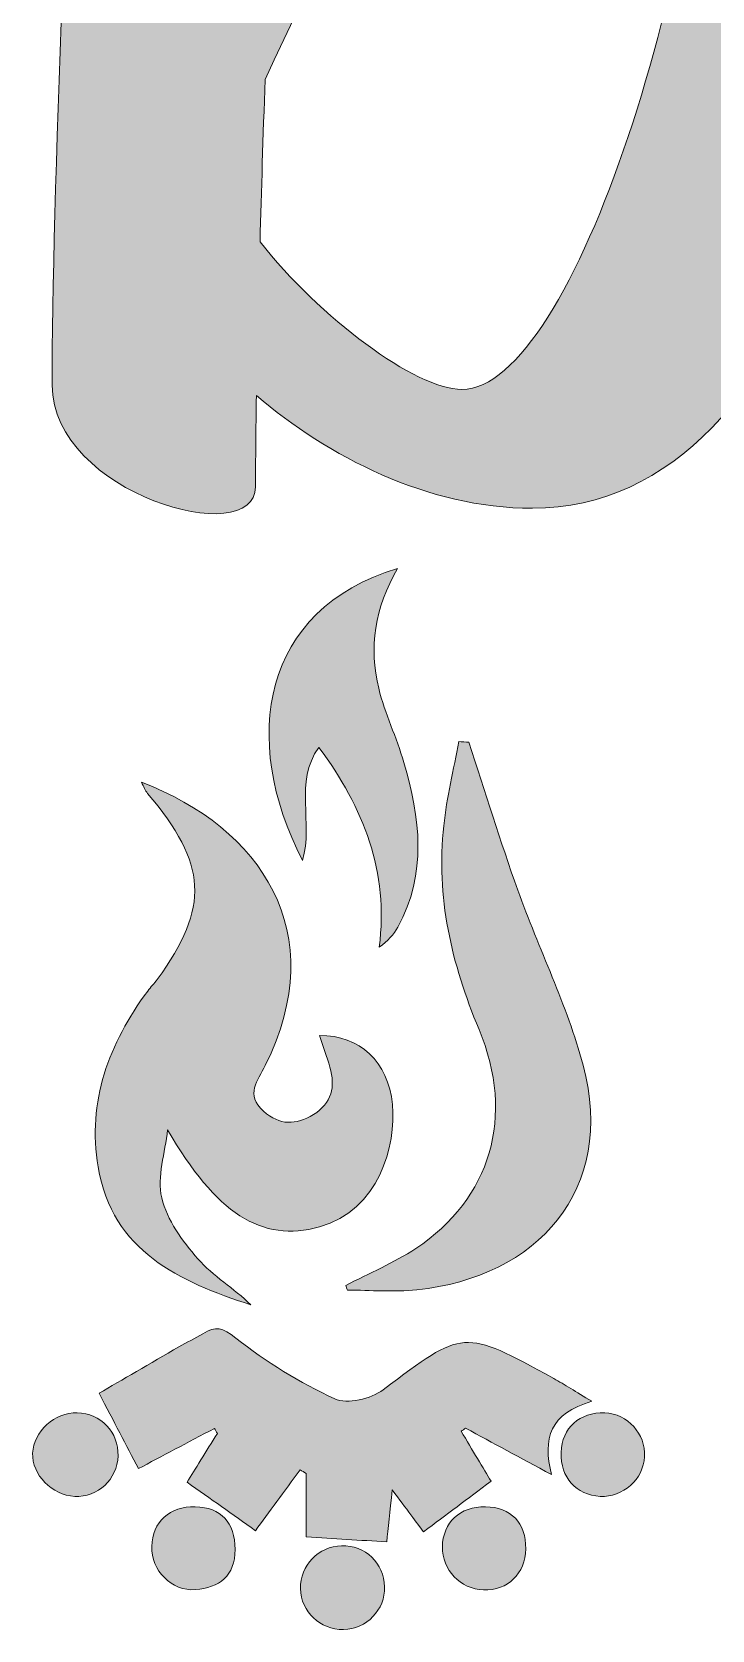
# Model space of a CAD drawing. Header units: inches. Extents: x 61 to 439, y -460 to -39.
# Drawn here: x 60.9 to 134.6, y -460.5 to -287.4 of the extents above; entities that cross this region are included whole.
import ezdxf

# ---------------------------------------------------------------- set-up
doc = ezdxf.new("R2010")
doc.units = ezdxf.units.IN
doc.header["$MEASUREMENT"] = 0
doc.layers.add('Layer 1', color=7, linetype='Continuous')

# ---------------------------------------------------------------- blocks, each defined once
blk = doc.blocks.new('block 6')
at = {"layer": 'Layer 1', "true_color": 0x0b0b0b}
h = blk.add_hatch(color=28, dxfattribs=at)
h.dxf.hatch_style = 2
edge = h.paths.add_edge_path()
edge.add_spline(control_points=[(127.02, -225.95), (112.98, -225.95), (98.05, -247.59), (87.1, -268.79), (89.13, -219.87), (92.26, -164.76), (93.99, -153.87), (95.61, -143.77), (73.66, -143.11), (71.67, -153.87), (70.01, -162.79), (63.12, -285.52), (63.12, -325.67), (63.12, -337.42), (85.15, -343.65), (85.15, -336.67), (85.15, -333.8), (85.18, -330.47), (85.24, -326.81), (93.01, -333.38), (103.71, -339.01), (115.14, -339.01), (145.56, -339.01), (157.25, -287.05), (157.25, -249.21), (157.26, -237.82), (147.18, -225.95), (127.02, -225.95)], knot_values=[0, 0, 0, 0, 1, 1, 1, 2, 2, 2, 3, 3, 3, 4, 4, 4, 5, 5, 5, 6, 6, 6, 7, 7, 7, 8, 8, 8, 9, 9, 9, 9], degree=3, periodic=1)
edge = h.paths.add_edge_path()
edge.add_spline(control_points=[(107.49, -326.14), (102.45, -326.14), (92.08, -318.33), (85.63, -310.15), (85.78, -304.64), (85.97, -298.76), (86.18, -292.59), (96.34, -269.96), (117.39, -235.95), (126.55, -235.95), (130.56, -235.95), (134.45, -238.49), (134.45, -248.1), (134.46, -279.11), (119.57, -326.14), (107.49, -326.14)], knot_values=[0, 0, 0, 0, 1, 1, 1, 2, 2, 2, 3, 3, 3, 4, 4, 4, 5, 5, 5, 5], degree=3, periodic=1)
at = {"layer": 'Layer 1', "lineweight": 0}
for points, knots in [([(127.02, -225.95), (112.98, -225.95), (98.05, -247.59), (87.1, -268.79), (89.13, -219.87), (92.26, -164.76), (93.99, -153.87), (95.61, -143.77), (73.66, -143.11), (71.67, -153.87), (70.01, -162.79), (63.12, -285.52), (63.12, -325.67), (63.12, -337.42), (85.15, -343.65), (85.15, -336.67), (85.15, -333.8), (85.18, -330.47), (85.24, -326.81), (93.01, -333.38), (103.71, -339.01), (115.14, -339.01), (145.56, -339.01), (157.25, -287.05), (157.25, -249.21), (157.26, -237.82), (147.18, -225.95), (127.02, -225.95)], [0, 0, 0, 0, 1, 1, 1, 2, 2, 2, 3, 3, 3, 4, 4, 4, 5, 5, 5, 6, 6, 6, 7, 7, 7, 8, 8, 8, 9, 9, 9, 9]), ([(107.49, -326.14), (102.45, -326.14), (92.08, -318.33), (85.63, -310.15), (85.78, -304.64), (85.97, -298.76), (86.18, -292.59), (96.34, -269.96), (117.39, -235.95), (126.55, -235.95), (130.56, -235.95), (134.45, -238.49), (134.45, -248.1), (134.46, -279.11), (119.57, -326.14), (107.49, -326.14)], [0, 0, 0, 0, 1, 1, 1, 2, 2, 2, 3, 3, 3, 4, 4, 4, 5, 5, 5, 5])]:
    blk.add_open_spline(points, degree=3, knots=knots, dxfattribs=at)
blk = doc.blocks.new('block 8')
at = {"layer": 'Layer 1', "true_color": 0x0b0b0b}
h = blk.add_hatch(color=28, dxfattribs=at)
h.dxf.hatch_style = 2
edge = h.paths.add_edge_path()
edge.add_spline(control_points=[(90.23, -377.14), (83.44, -363.97), (85.82, -349.93), (100.52, -345.54), (98.03, -349.81), (97.42, -354.12), (98.49, -358.5), (99.16, -361.24), (100.42, -363.82), (101.21, -366.53), (102.96, -372.53), (103.76, -378.55), (100.55, -384.37), (100.12, -385.17), (99.48, -385.86), (98.54, -386.55), (99.58, -378.36), (96.88, -371.48), (92.01, -364.9), (89.25, -368.69), (91.47, -373.04), (90.23, -377.14)], knot_values=[0, 0, 0, 0, 1, 1, 1, 2, 2, 2, 3, 3, 3, 4, 4, 4, 5, 5, 5, 6, 6, 6, 7, 7, 7, 7], degree=3, periodic=1)
h = blk.add_hatch(color=28, dxfattribs=at)
h.dxf.hatch_style = 2
edge = h.paths.add_edge_path()
edge.add_spline(control_points=[(94.91, -423.17), (97.45, -421.85), (100.14, -420.73), (102.51, -419.16), (110.61, -413.8), (113.29, -404.86), (109.35, -395.44), (106.36, -388.32), (104.68, -381.08), (105.53, -373.38), (105.86, -370.32), (106.6, -367.31), (107.16, -364.27), (107.52, -364.3), (107.89, -364.32), (108.25, -364.34), (110.01, -369.68), (111.65, -375.07), (113.54, -380.35), (115.82, -386.7), (118.88, -392.82), (120.62, -399.3), (124.25, -412.86), (115.62, -422.3), (102.62, -423.64), (100.14, -423.9), (97.6, -423.68), (95.09, -423.68), (95.03, -423.51), (94.97, -423.34), (94.91, -423.17)], knot_values=[0, 0, 0, 0, 1, 1, 1, 2, 2, 2, 3, 3, 3, 4, 4, 4, 5, 5, 5, 6, 6, 6, 7, 7, 7, 8, 8, 8, 9, 9, 9, 10, 10, 10, 10], degree=3, periodic=1)
h = blk.add_hatch(color=28, dxfattribs=at)
h.dxf.hatch_style = 2
edge = h.paths.add_edge_path()
edge.add_spline(control_points=[(75.63, -406.32), (75.36, -408.79), (74.46, -411.41), (74.99, -413.69), (75.55, -416.07), (77.22, -418.37), (78.9, -420.28), (80.55, -422.15), (82.82, -423.49), (84.64, -425.27), (76.91, -422.74), (69.65, -419.51), (68.09, -410.33), (66.89, -403.25), (69.28, -396.96), (73.47, -391.29), (73.79, -390.85), (74.19, -390.47), (74.51, -390.03), (80.2, -382.16), (79.95, -377.54), (73.45, -369.88), (73.19, -369.58), (73.05, -369.16), (72.79, -368.67), (85.76, -373.61), (93.37, -384.95), (86.2, -399.35), (85.38, -400.99), (83.99, -402.49), (86.01, -404.29), (87.78, -405.88), (89.51, -405.81), (91.41, -404.66), (93.43, -403.44), (93.8, -401.65), (93.2, -399.54), (92.87, -398.39), (92.47, -397.26), (92.09, -396.09), (96.41, -396.1), (99.54, -398.92), (99.97, -403.57), (100.39, -408.02), (98.53, -415.02), (92.07, -416.83), (85.79, -418.59), (80.84, -415.33), (75.63, -406.32)], knot_values=[0, 0, 0, 0, 1, 1, 1, 2, 2, 2, 3, 3, 3, 4, 4, 4, 5, 5, 5, 6, 6, 6, 7, 7, 7, 8, 8, 8, 9, 9, 9, 10, 10, 10, 11, 11, 11, 12, 12, 12, 13, 13, 13, 14, 14, 14, 15, 15, 15, 16, 16, 16, 16], degree=3, periodic=1)
h = blk.add_hatch(color=28, dxfattribs=at)
h.dxf.hatch_style = 2
edge = h.paths.add_edge_path()
edge.add_spline(control_points=[(121.57, -435.72), (117.04, -437), (116.22, -439.75), (117.2, -443.66), (113.76, -441.8), (110.83, -440.22), (107.9, -438.63), (107.74, -438.74), (107.58, -438.85), (107.42, -438.96), (108.63, -441), (109.85, -443.03), (110.65, -444.38), (108.09, -446.29), (105.82, -447.99), (103.34, -449.84), (102.65, -448.92), (101.5, -447.38), (99.95, -445.31), (99.7, -447.69), (99.51, -449.54), (99.36, -450.94), (96.43, -450.76), (93.68, -450.59), (90.62, -450.4), (90.62, -448.62), (90.62, -446.07), (90.62, -443.52), (90.4, -443.39), (90.18, -443.26), (89.97, -443.14), (88.27, -445.45), (86.58, -447.76), (85.14, -449.73), (82.62, -447.94), (80.34, -446.32), (77.73, -444.48), (78.56, -443.13), (79.79, -441.16), (81.01, -439.19), (80.9, -439.01), (80.8, -438.83), (80.69, -438.65), (77.81, -440.17), (74.93, -441.7), (72.46, -443.01), (71.13, -440.46), (69.82, -437.93), (68.21, -434.85), (70.61, -433.45), (73.73, -431.62), (76.85, -429.81), (77.7, -429.31), (78.61, -428.93), (79.44, -428.4), (80.81, -427.51), (81.58, -427.73), (83.02, -428.88), (86.3, -431.46), (89.94, -433.7), (93.73, -435.46), (95.06, -436.08), (97.65, -435.44), (98.97, -434.46), (107.68, -427.91), (107.62, -427.82), (117.45, -433.25), (118.63, -433.91), (119.77, -434.64), (121.57, -435.72)], knot_values=[0, 0, 0, 0, 1, 1, 1, 2, 2, 2, 3, 3, 3, 4, 4, 4, 5, 5, 5, 6, 6, 6, 7, 7, 7, 8, 8, 8, 9, 9, 9, 10, 10, 10, 11, 11, 11, 12, 12, 12, 13, 13, 13, 14, 14, 14, 15, 15, 15, 16, 16, 16, 17, 17, 17, 18, 18, 18, 19, 19, 19, 20, 20, 20, 21, 21, 21, 22, 22, 22, 23, 23, 23, 23], degree=3, periodic=1)
h = blk.add_hatch(color=28, dxfattribs=at)
h.dxf.hatch_style = 2
edge = h.paths.add_edge_path()
edge.add_spline(control_points=[(65.84, -436.95), (68.39, -437.02), (70.34, -439.08), (70.26, -441.62), (70.17, -444.18), (68.07, -446.14), (65.56, -446.01), (63.09, -445.88), (60.93, -443.67), (61.01, -441.34), (61.09, -439), (63.42, -436.88), (65.84, -436.95)], knot_values=[0, 0, 0, 0, 1, 1, 1, 2, 2, 2, 3, 3, 3, 4, 4, 4, 4], degree=3, periodic=1)
h = blk.add_hatch(color=28, dxfattribs=at)
h.dxf.hatch_style = 2
edge = h.paths.add_edge_path()
edge.add_spline(control_points=[(127.28, -441.72), (127.15, -444.16), (124.93, -446.15), (122.48, -446.01), (119.85, -445.87), (118.16, -443.97), (118.24, -441.25), (118.32, -438.61), (120.26, -436.86), (122.96, -436.97), (125.45, -437.08), (127.41, -439.23), (127.28, -441.72)], knot_values=[0, 0, 0, 0, 1, 1, 1, 2, 2, 2, 3, 3, 3, 4, 4, 4, 4], degree=3, periodic=1)
h = blk.add_hatch(color=28, dxfattribs=at)
h.dxf.hatch_style = 2
edge = h.paths.add_edge_path()
edge.add_spline(control_points=[(82.93, -451.75), (82.96, -454.65), (81.19, -455.88), (78.63, -456.11), (76.08, -456.33), (73.82, -453.99), (73.9, -451.44), (73.98, -448.78), (75.84, -447.08), (78.62, -447.14), (81.4, -447.21), (82.95, -448.86), (82.93, -451.75)], knot_values=[0, 0, 0, 0, 1, 1, 1, 2, 2, 2, 3, 3, 3, 4, 4, 4, 4], degree=3, periodic=1)
h = blk.add_hatch(color=28, dxfattribs=at)
h.dxf.hatch_style = 2
edge = h.paths.add_edge_path()
edge.add_spline(control_points=[(114.41, -451.69), (114.37, -454.39), (112.48, -456.22), (109.83, -456.14), (107.34, -456.06), (105.34, -453.96), (105.38, -451.48), (105.43, -448.83), (107.29, -447.1), (110.04, -447.14), (112.81, -447.17), (114.46, -448.9), (114.41, -451.69)], knot_values=[0, 0, 0, 0, 1, 1, 1, 2, 2, 2, 3, 3, 3, 4, 4, 4, 4], degree=3, periodic=1)
at = {"layer": 'Layer 1', "lineweight": 0}
for points, knots in [([(90.23, -377.14), (83.44, -363.97), (85.82, -349.93), (100.52, -345.54), (98.03, -349.81), (97.42, -354.12), (98.49, -358.5), (99.16, -361.24), (100.42, -363.82), (101.21, -366.53), (102.96, -372.53), (103.76, -378.55), (100.55, -384.37), (100.12, -385.17), (99.48, -385.86), (98.54, -386.55), (99.58, -378.36), (96.88, -371.48), (92.01, -364.9), (89.25, -368.69), (91.47, -373.04), (90.23, -377.14)], [0, 0, 0, 0, 1, 1, 1, 2, 2, 2, 3, 3, 3, 4, 4, 4, 5, 5, 5, 6, 6, 6, 7, 7, 7, 7]), ([(94.91, -423.17), (97.45, -421.85), (100.14, -420.73), (102.51, -419.16), (110.61, -413.8), (113.29, -404.86), (109.35, -395.44), (106.36, -388.32), (104.68, -381.08), (105.53, -373.38), (105.86, -370.32), (106.6, -367.31), (107.16, -364.27), (107.52, -364.3), (107.89, -364.32), (108.25, -364.34), (110.01, -369.68), (111.65, -375.07), (113.54, -380.35), (115.82, -386.7), (118.88, -392.82), (120.62, -399.3), (124.25, -412.86), (115.62, -422.3), (102.62, -423.64), (100.14, -423.9), (97.6, -423.68), (95.09, -423.68), (95.03, -423.51), (94.97, -423.34), (94.91, -423.17)], [0, 0, 0, 0, 1, 1, 1, 2, 2, 2, 3, 3, 3, 4, 4, 4, 5, 5, 5, 6, 6, 6, 7, 7, 7, 8, 8, 8, 9, 9, 9, 10, 10, 10, 10]), ([(75.63, -406.32), (75.36, -408.79), (74.46, -411.41), (74.99, -413.69), (75.55, -416.07), (77.22, -418.37), (78.9, -420.28), (80.55, -422.15), (82.82, -423.49), (84.64, -425.27), (76.91, -422.74), (69.65, -419.51), (68.09, -410.33), (66.89, -403.25), (69.28, -396.96), (73.47, -391.29), (73.79, -390.85), (74.19, -390.47), (74.51, -390.03), (80.2, -382.16), (79.95, -377.54), (73.45, -369.88), (73.19, -369.58), (73.05, -369.16), (72.79, -368.67), (85.76, -373.61), (93.37, -384.95), (86.2, -399.35), (85.38, -400.99), (83.99, -402.49), (86.01, -404.29), (87.78, -405.88), (89.51, -405.81), (91.41, -404.66), (93.43, -403.44), (93.8, -401.65), (93.2, -399.54), (92.87, -398.39), (92.47, -397.26), (92.09, -396.09), (96.41, -396.1), (99.54, -398.92), (99.97, -403.57), (100.39, -408.02), (98.53, -415.02), (92.07, -416.83), (85.79, -418.59), (80.84, -415.33), (75.63, -406.32)], [0, 0, 0, 0, 1, 1, 1, 2, 2, 2, 3, 3, 3, 4, 4, 4, 5, 5, 5, 6, 6, 6, 7, 7, 7, 8, 8, 8, 9, 9, 9, 10, 10, 10, 11, 11, 11, 12, 12, 12, 13, 13, 13, 14, 14, 14, 15, 15, 15, 16, 16, 16, 16]), ([(121.57, -435.72), (117.04, -437), (116.22, -439.75), (117.2, -443.66), (113.76, -441.8), (110.83, -440.22), (107.9, -438.63), (107.74, -438.74), (107.58, -438.85), (107.42, -438.96), (108.63, -441), (109.85, -443.03), (110.65, -444.38), (108.09, -446.29), (105.82, -447.99), (103.34, -449.84), (102.65, -448.92), (101.5, -447.38), (99.95, -445.31), (99.7, -447.69), (99.51, -449.54), (99.36, -450.94), (96.43, -450.76), (93.68, -450.59), (90.62, -450.4), (90.62, -448.62), (90.62, -446.07), (90.62, -443.52), (90.4, -443.39), (90.18, -443.26), (89.97, -443.14), (88.27, -445.45), (86.58, -447.76), (85.14, -449.73), (82.62, -447.94), (80.34, -446.32), (77.73, -444.48), (78.56, -443.13), (79.79, -441.16), (81.01, -439.19), (80.9, -439.01), (80.8, -438.83), (80.69, -438.65), (77.81, -440.17), (74.93, -441.7), (72.46, -443.01), (71.13, -440.46), (69.82, -437.93), (68.21, -434.85), (70.61, -433.45), (73.73, -431.62), (76.85, -429.81), (77.7, -429.31), (78.61, -428.93), (79.44, -428.4), (80.81, -427.51), (81.58, -427.73), (83.02, -428.88), (86.3, -431.46), (89.94, -433.7), (93.73, -435.46), (95.06, -436.08), (97.65, -435.44), (98.97, -434.46), (107.68, -427.91), (107.62, -427.82), (117.45, -433.25), (118.63, -433.91), (119.77, -434.64), (121.57, -435.72)], [0, 0, 0, 0, 1, 1, 1, 2, 2, 2, 3, 3, 3, 4, 4, 4, 5, 5, 5, 6, 6, 6, 7, 7, 7, 8, 8, 8, 9, 9, 9, 10, 10, 10, 11, 11, 11, 12, 12, 12, 13, 13, 13, 14, 14, 14, 15, 15, 15, 16, 16, 16, 17, 17, 17, 18, 18, 18, 19, 19, 19, 20, 20, 20, 21, 21, 21, 22, 22, 22, 23, 23, 23, 23]), ([(65.84, -436.95), (68.39, -437.02), (70.34, -439.08), (70.26, -441.62), (70.17, -444.18), (68.07, -446.14), (65.56, -446.01), (63.09, -445.88), (60.93, -443.67), (61.01, -441.34), (61.09, -439), (63.42, -436.88), (65.84, -436.95)], [0, 0, 0, 0, 1, 1, 1, 2, 2, 2, 3, 3, 3, 4, 4, 4, 4]), ([(127.28, -441.72), (127.15, -444.16), (124.93, -446.15), (122.48, -446.01), (119.85, -445.87), (118.16, -443.97), (118.24, -441.25), (118.32, -438.61), (120.26, -436.86), (122.96, -436.97), (125.45, -437.08), (127.41, -439.23), (127.28, -441.72)], [0, 0, 0, 0, 1, 1, 1, 2, 2, 2, 3, 3, 3, 4, 4, 4, 4]), ([(82.93, -451.75), (82.96, -454.65), (81.19, -455.88), (78.63, -456.11), (76.08, -456.33), (73.82, -453.99), (73.9, -451.44), (73.98, -448.78), (75.84, -447.08), (78.62, -447.14), (81.4, -447.21), (82.95, -448.86), (82.93, -451.75)], [0, 0, 0, 0, 1, 1, 1, 2, 2, 2, 3, 3, 3, 4, 4, 4, 4]), ([(114.41, -451.69), (114.37, -454.39), (112.48, -456.22), (109.83, -456.14), (107.34, -456.06), (105.34, -453.96), (105.38, -451.48), (105.43, -448.83), (107.29, -447.1), (110.04, -447.14), (112.81, -447.17), (114.46, -448.9), (114.41, -451.69)], [0, 0, 0, 0, 1, 1, 1, 2, 2, 2, 3, 3, 3, 4, 4, 4, 4])]:
    blk.add_open_spline(points, degree=3, knots=knots, dxfattribs=at)
blk = doc.blocks.new('block 7')
at = {"layer": 'Layer 1', "true_color": 0x0b0b0b}
h = blk.add_hatch(color=28, dxfattribs=at)
h.dxf.hatch_style = 2
edge = h.paths.add_edge_path()
edge.add_spline(control_points=[(99.13, -455.8), (99.19, -458.29), (97.18, -460.4), (94.67, -460.44), (92.15, -460.49), (90.08, -458.51), (90.01, -456), (89.94, -453.52), (91.97, -451.41), (94.47, -451.36), (97.02, -451.3), (99.06, -453.25), (99.13, -455.8)], knot_values=[0, 0, 0, 0, 1, 1, 1, 2, 2, 2, 3, 3, 3, 4, 4, 4, 4], degree=3, periodic=1)
at = {"layer": 'Layer 1', "lineweight": 0}
blk.add_open_spline([(99.13, -455.8), (99.19, -458.29), (97.18, -460.4), (94.67, -460.44), (92.15, -460.49), (90.08, -458.51), (90.01, -456), (89.94, -453.52), (91.97, -451.41), (94.47, -451.36), (97.02, -451.3), (99.06, -453.25), (99.13, -455.8)], degree=3, knots=[0, 0, 0, 0, 1, 1, 1, 2, 2, 2, 3, 3, 3, 4, 4, 4, 4], dxfattribs=at)
at = {"layer": 'Layer 1'}
blk.add_blockref('block 8', (0, 0), dxfattribs=at)
blk = doc.blocks.new('block 2')
at = {"layer": 'Layer 1'}
for name in ['block 6', 'block 7']:
    blk.add_blockref(name, (0, 0), dxfattribs=at)

msp = doc.modelspace()

# ---------------------------------------------------------------- block references
at = {"layer": 'Layer 1'}
msp.add_blockref('block 2', (0, 0), dxfattribs=at)

doc.saveas('drawing.dxf')
